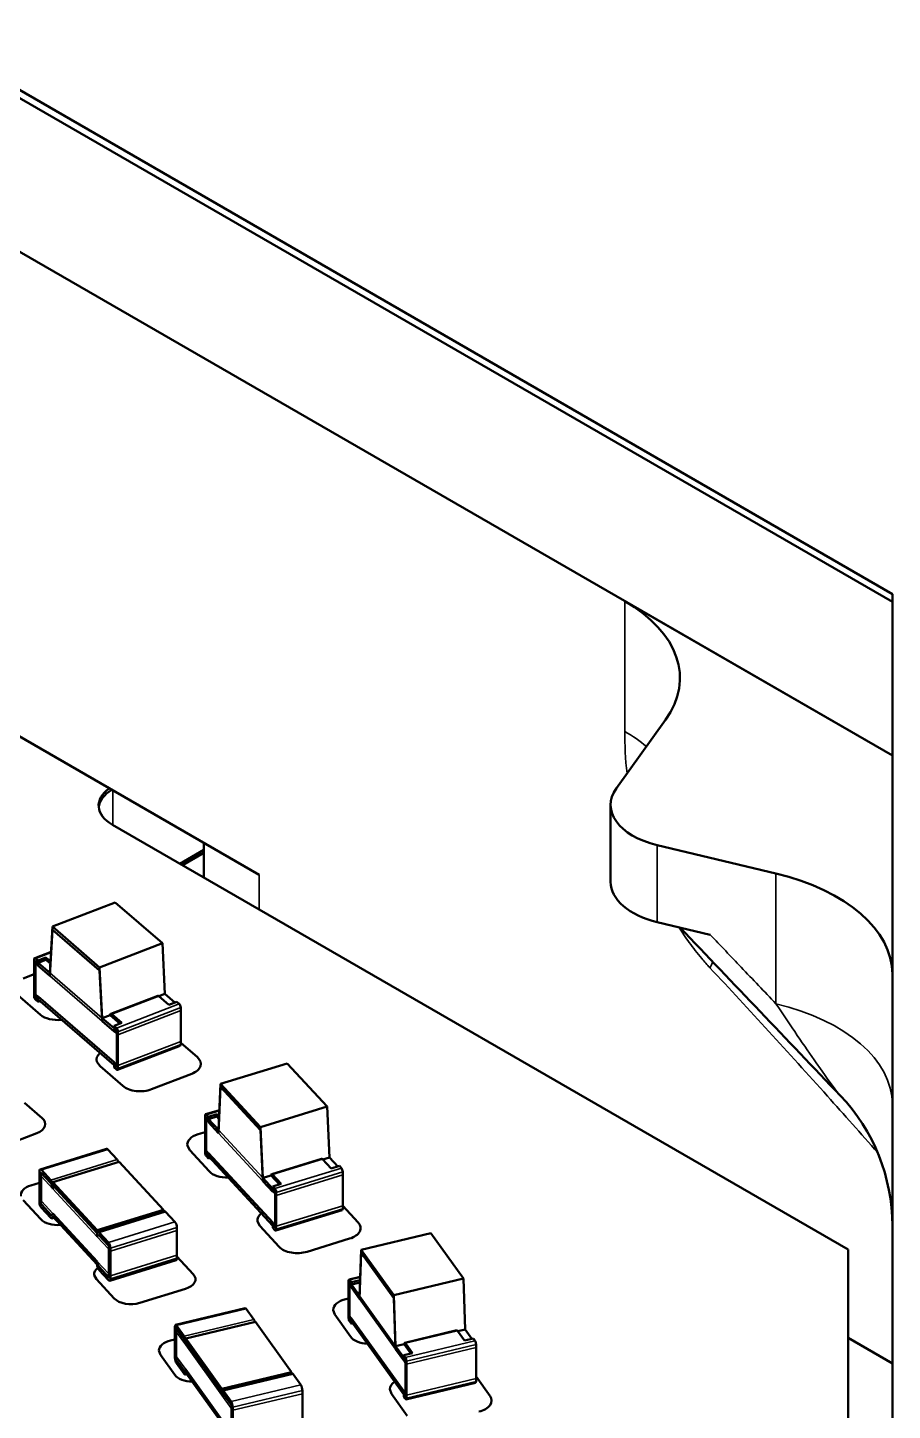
# Model space of a CAD drawing. Header units: inches. Extents: x -24.6 to 49, y -43 to 20.8.
# Drawn here: x 20.018 to 21.102, y 12.712 to 14.445 of the extents above; entities that cross this region are included whole.
import ezdxf

# ---------------------------------------------------------------- set-up
doc = ezdxf.new("R2010")
doc.units = ezdxf.units.IN
doc.header["$MEASUREMENT"] = 0
doc.layers.add('Visible (ANSI)', color=7, linetype='Continuous', lineweight=50)
doc.layers.add('Visible Narrow (ANSI)', color=7, linetype='Continuous', lineweight=35)

msp = doc.modelspace()

# ---------------------------------------------------------------- linework, layer by layer
at = {"layer": 'Visible (ANSI)'}
for p, q in [((18.51275241098478, 15.23020803459839), (21.10176542871505, 13.73544067187635)), ((21.10176542871451, 13.7257970114717), (18.51275241098442, 15.22056437419359)), ((21.10176542871451, 13.53292380337854), (18.51275241098442, 15.02769116610043)), ((19.30615962609567, 13.96206669138583), (20.30835821360416, 13.38344706710634)), ((20.76643468355618, 13.72652709936357), (21.10176542871505, 13.53292380337853)), ((21.10176542871505, 13.73544067187635), (21.10176542871506, 11.6215203949222)), ((20.81764084528643, 13.57789938129563), (20.75600578880591, 13.49198955196345)), ((20.74881330368887, 13.47111310635491), (20.74881330368887, 13.37467650230833)), ((20.12462030259639, 13.44612999180718), (21.04643563151314, 12.91391956707736)), ((20.2391708390813, 13.41486480479551), (20.20897200940275, 13.39742950235139)), ((20.2391708390813, 13.42339241641163), (20.2391708390813, 13.37999419674799)), ((20.8071424281898, 13.42071290823263), (20.95594261746271, 13.38512789178207)), ((20.23917083908131, 13.41100734063365), (20.21231267105846, 13.39550077009572)), ((20.12814891935775, 13.34885260544248), (20.0495848615024, 13.31854470400113)), ((20.12814891935775, 13.34885260544248), (20.18720559767086, 13.29782375299713)), ((20.04630393492944, 13.26062457969874), (20.0495848615024, 13.31854470400113)), ((20.04630393492947, 13.25676711553688), (20.04958486150242, 13.31468723983927)), ((20.0495848615024, 13.31854470400113), (20.10864153981551, 13.26751585155578)), ((20.04958486150242, 13.31468723983927), (20.10864153981553, 13.26365838739392)), ((20.87359118355333, 13.30838532942405), (20.8071424281898, 13.32427630418604)), ((20.18720559767086, 13.29782375299713), (20.10864153981551, 13.26751585155578)), ((20.18720559767086, 13.29782375299713), (20.19048652424381, 13.23423375620082)), ((20.02661837549174, 13.23520209140003), (20.02661837549174, 13.27763419718052)), ((20.02731162488954, 13.27923908151525), (20.04780622258955, 13.28714534634077)), ((20.02858693143551, 13.27882633355374), (20.03153976535117, 13.27627489093148)), ((20.02858693143553, 13.27496886939189), (20.03153976535118, 13.27241742676962)), ((20.04136027258308, 13.28006337861165), (20.03153976535117, 13.27627489093148)), ((20.03153976535117, 13.27338179281008), (20.04136027258308, 13.27717028049025)), ((20.03153976535117, 13.27338179281008), (20.03153976535117, 13.27627489093148)), ((20.04136027258308, 13.28006337861165), (20.04136027258308, 13.27717028049025)), ((20.0471229992818, 13.27508400390262), (20.04136027258308, 13.28006337861165)), ((20.04136027258308, 13.27717028049025), (20.04696676468309, 13.27232590274536)), ((20.01284759962805, 13.25365477757892), (20.02661837549175, 13.25896718809018)), ((20.02661837549176, 13.23134462723817), (20.02661837549176, 13.27377673301867)), ((20.03153976535117, 13.27338179281008), (20.04630393492944, 13.26062457969874)), ((20.03153976535118, 13.26952432864822), (20.03153976535118, 13.27241742676962)), ((20.03153976535118, 13.26952432864822), (20.04630393492947, 13.25676711553688)), ((20.10864153981551, 13.26751585155578), (20.11192246638846, 13.20392585475947)), ((20.10864153981553, 13.26365838739392), (20.11192246638848, 13.20006839059761)), ((20.03442735719704, 13.20815892910617), (20.00571921162475, 13.23296464170884)), ((20.02858693143551, 13.23060803153045), (20.03153976535117, 13.22805658890819)), ((20.02858693143553, 13.2267505673686), (20.03153976535118, 13.22419912474633)), ((20.03153976535117, 13.23094968702958), (20.12668663596674, 13.14873653586764)), ((20.03153976535117, 13.22805658890819), (20.03153976535117, 13.23094968702958)), ((20.03153976535118, 13.22709222286773), (20.12668663596676, 13.14487907170578)), ((20.03153976535118, 13.22419912474633), (20.03153976535118, 13.22709222286773)), ((20.03385454225746, 13.2250921034474), (20.03153976535118, 13.22419912474633)), ((20.12243622301818, 13.20931922677437), (20.1813592664097, 13.23205015285538)), ((20.18263457295567, 13.23163740489387), (20.19543018659017, 13.22058115353071)), ((20.19048652424381, 13.23423375620082), (20.18298079391817, 13.23133824722172)), ((20.19048652424381, 13.23423375620082), (20.20293591691582, 13.22347666250981)), ((20.19543018659017, 13.22058115353071), (20.20525069382209, 13.22436964121088)), ((20.20525069382209, 13.22436964121088), (20.20820352773775, 13.22181819858861)), ((20.12174297362038, 13.20771434243964), (20.11192246638846, 13.20392585475947)), ((20.12174297362038, 13.20771434243964), (20.13419236629238, 13.19695724874863)), ((20.13650714319866, 13.1978502274497), (20.12371152956415, 13.20890647881286)), ((20.21017208368152, 13.17479203293854), (20.21017208368152, 13.21722413871904)), ((20.21017208368154, 13.17093456877669), (20.21017208368154, 13.21336667455718)), ((20.11192246638846, 13.20392585475947), (20.12668663596674, 13.19116864164813)), ((20.11192246638848, 13.20006839059761), (20.12668663596676, 13.18731117748628)), ((20.12668663596674, 13.19406173976953), (20.13650714319866, 13.1978502274497)), ((20.12668663596674, 13.19406173976953), (20.12963946988239, 13.19151029714726)), ((20.12668663596674, 13.19406173976953), (20.12668663596674, 13.19116864164813)), ((20.12668663596676, 13.19020427560767), (20.12963946988242, 13.18765283298541)), ((20.12668663596676, 13.19020427560767), (20.12668663596676, 13.18731117748628)), ((20.13160802582616, 13.14448413149719), (20.13160802582616, 13.18691623727769)), ((20.13160802582619, 13.14062666733534), (20.13160802582619, 13.18305877311583)), ((20.21017208368154, 13.17290730613116), (20.23107124754854, 13.15484906369903)), ((20.13091477642839, 13.13902178300061), (20.20947883428374, 13.16932968444196)), ((20.109068268432, 13.1436641534885), (20.10521038848594, 13.14904131387523)), ((20.13777641400428, 13.11885844088583), (20.109068268432, 13.1436641534885)), ((20.12668663596674, 13.14873653586763), (20.12668663596674, 13.14584343774624)), ((20.12668663596674, 13.14584343774624), (20.12963946988239, 13.14329199512397)), ((20.12668663596676, 13.14487907170578), (20.12668663596676, 13.14198597358438)), ((20.12668663596676, 13.14198597358438), (20.12963946988242, 13.13943453096212)), ((20.34356619819802, 13.14720928452649), (20.26023505511001, 13.12149328141765)), ((20.34356619819802, 13.14720928452649), (20.39367530014413, 13.09308411939602)), ((20.22394285954524, 13.13415892782895), (20.17361286406331, 13.11474291237153)), ((20.257451216113, 13.06374517448667), (20.26023505511001, 13.12149328141765)), ((20.26023505511001, 13.12149328141765), (20.31034415705611, 13.06736811628719)), ((20.25745121611302, 13.05988771032481), (20.26023505511003, 13.1176358172558)), ((20.26023505511003, 13.1176358172558), (20.31034415705613, 13.06351065212534)), ((20.01442516106585, 13.09785763869889), (20.03655469073212, 13.07873628108206)), ((20.2413736415265, 13.08336847743091), (20.25865426473764, 13.08870128031531)), ((20.39367530014413, 13.09308411939602), (20.31034415705611, 13.06736811628719)), ((20.39367530014413, 13.09308411939602), (20.39645913914113, 13.02932210522832)), ((20.24074818213096, 13.03935479041633), (20.24074818213096, 13.08178689619682)), ((20.24074818213098, 13.03549732625447), (20.24074818213098, 13.07792943203497)), ((20.24241848552917, 13.0828758221472), (20.24492394062647, 13.08016956389068)), ((20.24241848552919, 13.07901835798535), (20.24492394062649, 13.07631209972883)), ((20.25534033351247, 13.08338406427928), (20.24492394062647, 13.08016956389068)), ((20.24492394062647, 13.07727646576928), (20.25534033351247, 13.08049096615789)), ((20.24492394062647, 13.07727646576928), (20.24492394062647, 13.08016956389068)), ((20.24492394062647, 13.07727646576928), (20.257451216113, 13.06374517448667)), ((20.24492394062649, 13.07341900160743), (20.24492394062649, 13.07631209972883)), ((20.24492394062649, 13.07341900160743), (20.25745121611302, 13.05988771032481)), ((20.25534033351247, 13.08338406427928), (20.25534033351247, 13.08049096615789)), ((20.2582466096284, 13.08024486065), (20.25534033351247, 13.08338406427928)), ((20.25534033351247, 13.08049096615789), (20.25811404586664, 13.07749495079614)), ((20.31034415705611, 13.06736811628719), (20.31312799605312, 13.00360610211949)), ((20.03003739331755, 13.05981956614209), (19.97602456857617, 13.03898289485216)), ((20.23205908128963, 13.0584445730416), (20.24074818213098, 13.06112602989457)), ((20.31034415705613, 13.06351065212534), (20.31312799605314, 12.99974863795763)), ((20.03402180410522, 13.01432094020006), (20.11735294719323, 13.04003694330889)), ((20.11892021319724, 13.03929796038333), (20.13061233698467, 13.02666875518623)), ((20.22145247957183, 13.03825740227992), (20.21852605969631, 13.04382700191003)), ((20.24581108327433, 13.01194660359789), (20.22145247957183, 13.03825740227992)), ((20.24241848552917, 13.03465752012391), (20.24492394062647, 13.03195126186739)), ((20.24492394062647, 13.03484435998879), (20.32565527153965, 12.94764270505637)), ((20.24492394062647, 13.03195126186739), (20.24492394062647, 13.03484435998879)), ((20.04978664899395, 12.99824649382087), (20.13311779208197, 13.02396249692971)), ((20.13311779208197, 13.02396249692971), (20.18879457202209, 12.96382342456252)), ((20.24241848552919, 13.03080005596206), (20.24492394062649, 13.02809379770554)), ((20.24492394062649, 13.03098689582693), (20.32565527153966, 12.94378524089452)), ((20.24492394062649, 13.02809379770554), (20.24492394062649, 13.03098689582693)), ((20.24700718480401, 13.02873668716751), (20.24492394062649, 13.02809379770554)), ((20.32416984833465, 13.00840218374217), (20.38666820565066, 13.0276891860738)), ((20.38771304965334, 13.02719653079009), (20.39857002174166, 13.01546941167849)), ((20.39645913914113, 13.02932210522832), (20.38812599043265, 13.02675049430169)), ((20.39645913914113, 13.02932210522832), (20.40690317045014, 13.01804102260512)), ((20.39857002174166, 13.01546941167849), (20.40898641462766, 13.0186839120671)), ((20.40898641462766, 13.0186839120671), (20.41149186972497, 13.01597765381057)), ((20.02244147967318, 12.99427184746314), (20.03308361501193, 12.99755601910486)), ((20.03308361501191, 12.97723139089216), (20.03308361501191, 13.01194856834893)), ((20.03308361501194, 12.97337392673031), (20.03308361501194, 13.00809110418708)), ((20.03558907010922, 13.01358195727451), (20.04728119389665, 13.0009527520774)), ((20.03558907010924, 13.00972449311265), (20.04728119389667, 12.99709528791554)), ((20.04978664899395, 12.99824649382087), (20.10546342893407, 12.93810742145369)), ((20.04978664899395, 12.99390684663878), (20.04978664899395, 12.99824649382087)), ((20.32354438893912, 13.00682060250809), (20.31312799605312, 13.00360610211949)), ((20.31312799605312, 13.00360610211949), (20.32565527153965, 12.99007481083687)), ((20.31312799605314, 12.99974863795763), (20.32565527153966, 12.98621734667501)), ((20.32354438893912, 13.00682060250809), (20.33398842024813, 12.9955395198849)), ((20.33607166442565, 12.99618240934687), (20.32521469233732, 13.00790952845847)), ((20.41316217312317, 12.96884827773767), (20.41316217312317, 13.01128038351816)), ((20.41316217312319, 12.96499081357581), (20.41316217312319, 13.0074229193563)), ((20.04978664899397, 12.99438902965902), (20.10546342893409, 12.93424995729183)), ((20.04978664899397, 12.99004938247692), (20.04978664899397, 12.99438902965902)), ((20.32565527153965, 12.99296790895827), (20.33607166442565, 12.99618240934687)), ((20.32565527153965, 12.99296790895827), (20.32816072663695, 12.99026165070175)), ((20.32565527153965, 12.99296790895827), (20.32565527153965, 12.99007481083687)), ((20.32565527153966, 12.98911044479641), (20.32816072663697, 12.98640418653989)), ((20.32565527153966, 12.98911044479641), (20.32565527153966, 12.98621734667501)), ((20.32983103003515, 12.94313227462883), (20.32983103003515, 12.98556438040933)), ((20.32983103003517, 12.93927481046698), (20.32983103003517, 12.98170691624747)), ((20.03501472908586, 12.95175940999147), (20.01274403910735, 12.97581503868787)), ((20.03558907010922, 12.97018548545354), (20.04728119389665, 12.95755628025643)), ((20.03558907010924, 12.96632802129169), (20.04728119389667, 12.95369881609458)), ((20.10546342893407, 12.93810742145369), (20.18879457202209, 12.96382342456252)), ((20.18879457202209, 12.96156662393829), (20.18879457202209, 12.96382342456252)), ((20.32920557063964, 12.9376932292329), (20.41253671372766, 12.96340923234172)), ((20.41316217312319, 12.96860738353146), (20.43245787568234, 12.94776524694337)), ((20.04884845990068, 12.95295983316903), (20.05128645224373, 12.95371219796747)), ((20.04978664899395, 12.95918966918201), (20.10546342893407, 12.89905059681483)), ((20.04978664899397, 12.95533220502015), (20.10546342893409, 12.89519313265297)), ((20.10640161802737, 12.93614014612272), (20.18973276111539, 12.96185614923155)), ((20.19130002711939, 12.961117166306), (20.20299215090682, 12.94848796110889)), ((20.30914351971404, 12.94353833415141), (20.30621709983852, 12.94910793378151)), ((20.32565527153965, 12.94764270505637), (20.32565527153965, 12.94474960693498)), ((20.10546342893407, 12.9337677742716), (20.10546342893407, 12.93810742145369)), ((20.10546342893409, 12.93424995729183), (20.10548051228657, 12.93425522921694)), ((20.10546342893409, 12.92991031010974), (20.10546342893409, 12.93424995729183)), ((20.10796888403138, 12.93540116319717), (20.1196610078188, 12.92277195800006)), ((20.1079688840314, 12.93154369903531), (20.11966100781882, 12.9189144938382)), ((20.20549760600412, 12.9067248782135), (20.20549760600412, 12.94144205567027)), ((20.20549760600414, 12.90286741405165), (20.20549760600414, 12.93758459150841)), ((20.33350212341654, 12.91722753546938), (20.30914351971404, 12.94353833415141)), ((20.32565527153965, 12.94474960693498), (20.32816072663695, 12.94204334867845)), ((20.32565527153966, 12.94378524089452), (20.32565527153966, 12.94089214277312)), ((20.32565527153966, 12.94089214277312), (20.32816072663697, 12.9381858845166)), ((20.52371314664736, 12.93434637191495), (20.43641744278802, 12.91346992630641)), ((20.52371314664736, 12.93434637191495), (20.56439209418222, 12.87764614902738)), ((20.12216646291611, 12.88100887510467), (20.12216646291611, 12.91572605256144)), ((20.12216646291612, 12.87715141094282), (20.12216646291612, 12.91186858839959)), ((20.42185127396454, 12.9275780761817), (20.36846724532028, 12.91110376289412)), ((20.43415750125831, 12.85586487813971), (20.43641744278802, 12.91346992630641)), ((20.43641744278802, 12.91346992630641), (20.47709639032289, 12.85676970341884)), ((21.04643563151314, 12.91391956707736), (21.04643557915335, 11.60509076589505)), ((20.12122827382283, 12.87477903909169), (20.20455941691084, 12.90049504220052)), ((20.20549760600414, 12.90503745414495), (20.22583718190873, 12.88306771336569)), ((20.43415750125833, 12.85200741397785), (20.43641744278804, 12.90961246214455)), ((20.43641744278804, 12.90961246214455), (20.47709639032291, 12.85291223925698)), ((20.10461073966441, 12.8765855341515), (20.10193520350196, 12.88167777259157)), ((20.12688142964292, 12.8525299054551), (20.10461073966441, 12.8765855341515)), ((20.10796888403138, 12.89200469137621), (20.1196610078188, 12.8793754861791)), ((20.1079688840314, 12.88814722721435), (20.11966100781882, 12.87551802201724)), ((20.42112968692877, 12.87632107830858), (20.43509101859745, 12.87965987928409)), ((20.42195381699785, 12.87576804312737), (20.42398776437459, 12.872933031983)), ((20.56439209418222, 12.87764614902738), (20.47709639032289, 12.85676970341884)), ((20.56439209418222, 12.87764614902738), (20.56665203571194, 12.81374107609539)), ((20.2161397413429, 12.86461090459043), (20.15884964370382, 12.84693113375227)), ((20.42059785208001, 12.83233284665507), (20.42059785208001, 12.87476495243556)), ((20.42059785208004, 12.82847538249321), (20.42059785208004, 12.87090748827371)), ((20.42195381699786, 12.87191057896552), (20.42398776437461, 12.86907556782114)), ((20.434899727357, 12.87554258768406), (20.42398776437459, 12.872933031983)), ((20.42398776437459, 12.8700399338616), (20.42398776437459, 12.872933031983)), ((20.42398776437459, 12.8700399338616), (20.43481519630849, 12.87262927427419)), ((20.42398776437459, 12.8700399338616), (20.43415750125831, 12.85586487813971)), ((20.42398776437461, 12.86618246969974), (20.42398776437461, 12.86907556782114)), ((20.42398776437461, 12.86618246969974), (20.43415750125833, 12.85200741397785)), ((20.434899727357, 12.87554258768406), (20.434899727357, 12.87478393847997)), ((20.43492794727527, 12.87550325343988), (20.434899727357, 12.87554258768406)), ((20.41707429439719, 12.85176897243086), (20.42059785208003, 12.85261161890463)), ((20.47709639032289, 12.85676970341884), (20.4793563318526, 12.79286463048685)), ((20.47709639032291, 12.85291223925698), (20.47935633185263, 12.78900716632499)), ((20.20381954375329, 12.81935970152258), (20.29111524761262, 12.84023614713112)), ((20.29235144271624, 12.83940659435931), (20.30184319714104, 12.82617654235221)), ((20.40309161970427, 12.83227923118966), (20.40112488849283, 12.83798765131129)), ((20.42286608355094, 12.8047166371688), (20.40309161970427, 12.83227923118966)), ((20.42195381699785, 12.82754974110408), (20.42398776437459, 12.82471472995971)), ((20.42195381699786, 12.82369227694223), (20.42398776437461, 12.82085726579785)), ((20.42398776437459, 12.8276078280811), (20.48952606873632, 12.73625746898446)), ((20.42398776437459, 12.82471472995971), (20.42398776437459, 12.8276078280811)), ((20.42398776437461, 12.82375036391925), (20.48952606873634, 12.7324000048226)), ((20.42398776437461, 12.82085726579785), (20.42398776437461, 12.82375036391925)), ((20.20302179148016, 12.78230833525629), (20.20302179148016, 12.81702551271306)), ((20.20302179148018, 12.77845087109443), (20.20302179148018, 12.8131680485512)), ((20.2050557388569, 12.81853014875077), (20.2145474932817, 12.80530009674367)), ((20.20505573885692, 12.81467268458892), (20.21454749328172, 12.80144263258182)), ((20.21658144065845, 12.8024650855993), (20.30387714451778, 12.82334153120783)), ((20.30387714451778, 12.82334153120783), (20.34907597511208, 12.76034128355498)), ((20.42575941791792, 12.82128095020841), (20.42398776437461, 12.82085726579785)), ((20.49080012968378, 12.79703031206093), (20.55627190757827, 12.81268764626734)), ((20.55709603764735, 12.81213461108613), (20.56590980961324, 12.79984956279383)), ((20.56665203571194, 12.81374107609539), (20.55751172627283, 12.81155520480488)), ((20.56665203571194, 12.81374107609539), (20.57505011905235, 12.80203543408433)), ((20.19745224538092, 12.79980868907906), (20.20302179148017, 12.80114062282946)), ((20.21658144065845, 12.8024650855993), (20.26178027125275, 12.73946483794644)), ((20.21658144065845, 12.7981254384172), (20.21658144065845, 12.8024650855993)), ((20.21658144065847, 12.79860762143744), (20.26178027125277, 12.73560737378458)), ((20.21658144065847, 12.79426797425534), (20.21658144065847, 12.79860762143744)), ((20.49026829483502, 12.79547418618792), (20.4793563318526, 12.79286463048685)), ((20.4793563318526, 12.79286463048685), (20.48952606873632, 12.77868957476496)), ((20.49026829483502, 12.79547418618792), (20.49866637817543, 12.78376854417686)), ((20.50043803171874, 12.78419222858742), (20.49162425975285, 12.79647727687973)), ((20.56590980961324, 12.79984956279383), (20.57682177259565, 12.80245911849489)), ((20.57682177259565, 12.80245911849489), (20.5788557199724, 12.79962410735052)), ((20.58021168489023, 12.75240889601904), (20.58021168489023, 12.79484100179953)), ((20.58021168489025, 12.74855143185718), (20.58021168489025, 12.79098353763768)), ((21.10176542871505, 12.77107463141054), (21.04643562723088, 12.80301930719163)), ((20.18466803316557, 12.78198951912975), (20.18286983834993, 12.78720861992245)), ((20.20274761216767, 12.75678942903482), (20.18466803316557, 12.78198951912975)), ((20.2050557388569, 12.77513367692981), (20.2145474932817, 12.76190362492271)), ((20.47935633185263, 12.78900716632499), (20.48952606873634, 12.7748321106031)), ((20.48952606873632, 12.78158267288635), (20.50043803171874, 12.78419222858742)), ((20.48952606873632, 12.78158267288635), (20.49156001611307, 12.77874766174197)), ((20.48952606873632, 12.78158267288635), (20.48952606873632, 12.77868957476496)), ((20.48952606873634, 12.7777252087245), (20.49156001611308, 12.77489019758012)), ((20.48952606873634, 12.7777252087245), (20.48952606873634, 12.7748321106031)), ((20.49291598103089, 12.7315324504105), (20.49291598103089, 12.77396455619099)), ((20.20505573885692, 12.77127621276796), (20.21454749328172, 12.75804616076086)), ((20.21578368838534, 12.75721660798905), (20.21789400542958, 12.75772128252678)), ((20.21658144065845, 12.76340826096043), (20.26178027125275, 12.70040801330757)), ((20.21658144065847, 12.75955079679857), (20.26178027125277, 12.69655054914572)), ((20.26178027125275, 12.73946483794644), (20.34907597511208, 12.76034128355498)), ((20.26257802352588, 12.73745937957387), (20.34987372738521, 12.7583358251824)), ((20.34907597511208, 12.75814504566861), (20.34907597511208, 12.76034128355498)), ((20.35110992248882, 12.7575062724106), (20.36060167691363, 12.7442762204035)), ((20.49291598103092, 12.72767498624864), (20.49291598103092, 12.77010709202914)), ((20.58021168489025, 12.75468311700373), (20.59771791726602, 12.73028209255375)), ((20.26178027125275, 12.73512519076434), (20.26178027125275, 12.73946483794644)), ((20.36263562429037, 12.70238438462026), (20.36263562429037, 12.73710156207703)), ((20.47427978977217, 12.73305387342725), (20.47231305856073, 12.73876229354889)), ((20.49238414618216, 12.72611886037562), (20.5796798500415, 12.74699530598417)), ((20.26178027125277, 12.73560737378458), (20.26179407460647, 12.73561067480571)), ((20.26178027125277, 12.73126772660249), (20.26178027125277, 12.73560737378458)), ((20.26381421862949, 12.73662982680206), (20.27330597305429, 12.72339977479496)), ((20.26381421862951, 12.7327723626402), (20.27330597305431, 12.7195423106331)), ((20.36263562429039, 12.6985269204584), (20.36263562429039, 12.73324409791517)), ((20.49405425361885, 12.7054912794064), (20.47427978977217, 12.73305387342725)), ((20.48952606873632, 12.73625746898446), (20.48952606873632, 12.73336437086306)), ((20.48952606873632, 12.73336437086306), (20.49156001611307, 12.73052935971868)), ((20.48952606873634, 12.7324000048226), (20.48952606873634, 12.72950690670121)), ((20.48952606873634, 12.72950690670121), (20.49156001611308, 12.72667189555683)), ((20.27533992043103, 12.68150793901171), (20.27533992043103, 12.71622511646848)), ((20.27533992043105, 12.67765047484986), (20.27533992043105, 12.71236765230663))]:
    msp.add_line(p, q, dxfattribs=at)
msp.add_arc((20.86554495627411, 12.94395396564427), 0.2362204724409449, 0, 43.60997971697537, dxfattribs=at)
for centre, major_axis, ratio, start_param, end_param in [((20.59940158563809, 13.63009049531699), (0.2362204724409449, -1.191085725237619e-15), 0.5773502691896283, 5.890486225480867, 7.06858347057705), ((20.16638288390124, 13.47024005131249), (-0.05905927620023613, 2.649892553854335e-16), 0.5773502691896286, 5.597982069679473, 7.068550745617186), ((20.16638308431525, 13.46638253863482), (-0.05905947661204739, 2.622574073917693e-16), 0.5773502691896286, 5.517822808931986, 6.226589972305), ((20.84330149266524, 13.47111310635491), (-0.09448818897637792, 4.808052468849102e-16), 0.5773502691896284, 5.890486225480876, 7.461282552275769), ((20.86554495627411, 13.25912739647637), (0.2362204724409449, -5.419986419429898e-16), 0.5773502691896283, 0, 1.178097245096165), ((20.84330149266524, 13.37467650230833), (-0.09448818897637792, 9.021654814276864e-16), 0.5773502691896284, 8.369751728928201e-14, 1.178097245096216), ((3252.758233662079, 2351.787012468035), (-4207.461954548375, 3022.892722445963), 0.7531884742519863, 1.325070996473867, 1.325127834462005), ((20.02858693143551, 13.27593323543234), (-0.001275306545970497, 0.003305846082904497), 0.4536211957257409, 5.578441603752986, 7.149237930547296), ((20.02858693143553, 13.27207577127049), (-0.001275306545970504, 0.003305846082904501), 0.4536211957257409, 5.578441603752983, 7.149237930547294), ((20.02858693143551, 13.23350112965185), (0.001275306545970652, -0.003305846082904438), 0.4536211957257408, 4.007645276956312, 5.578441603751264), ((20.02858693143553, 13.22964366548999), (0.001275306545970659, -0.00330584608290444), 0.4536211957257412, 4.00764527695631, 5.578441603751262), ((20.18263457295567, 13.22874430677247), (-0.001275306545970489, 0.003305846082904501), 0.4536211957257809, 5.578441603753202, 6.28318530717992), ((20.05590968394124, 13.21644611023156), (-0.025836456323504, 1.14396134734691e-16), 0.5773502691896285, 0.5890417657617455, 1.76164451886144), ((20.12371152956415, 13.20601338069146), (-0.001275306545970496, 0.003305846082904498), 0.4536211957257409, 5.578441603752986, 7.149237930547296), ((20.20820352773775, 13.21892510046722), (-0.001275306545970652, 0.003305846082904438), 0.4536211957257408, 4.007645276956312, 5.578441603751264), ((20.12963946988239, 13.18861719902586), (-0.001275306545970652, 0.003305846082904438), 0.4536211957257408, 4.007645276956312, 5.578441603751264), ((20.12963946988242, 13.18475973486401), (-0.001275306545970659, 0.00330584608290444), 0.4536211957257412, 4.00764527695631, 5.578441603751262), ((20.20820352773777, 13.17263553052486), (0.001275306545970504, -0.003305846082904501), 0.4536211957257409, 0, 0.8660526233677075), ((20.13055024774093, 13.15195146863314), (-0.02583632073673234, 1.14054653735483e-16), 0.5773502691896287, 5.699628619831184, 6.47953957442855), ((20.20958922511175, 13.14656174337965), (0.0258363372444095, -1.133716917370669e-16), 0.5773502691896285, 5.301425245282982, 6.872241375402613), ((20.12963946988239, 13.14618509324537), (0.001275306545970497, -0.003305846082904497), 0.4536211957257409, 5.578441603752986, 7.149237930547296), ((20.12963946988242, 13.14232762908351), (0.001275306545970504, -0.003305846082904501), 0.4536211957257409, 5.578441603752983, 7.149237930547294), ((20.15925874074849, 13.12714562201121), (-0.025836456323504, 1.656865808157375e-15), 0.5773502691896286, 0.5890417657619107, 2.159852269587491), ((20.01691339945918, 13.07115933826529), (0.02362224608740162, -1.03810223759242e-16), 0.5773502691896286, 5.301446619483553, 6.872225435428236), ((20.24241848552917, 13.07998272402581), (-0.001044844002671135, 0.00338575340509795), 0.3848938238792264, 5.607359975733235, 7.178156302529141), ((20.24241848552919, 13.07612525986395), (-0.001044844002671142, 0.003385753405097954), 0.3848938238792268, 5.607359975733234, 7.178156302529139), ((20.24423853188377, 13.04528903171634), (-0.02583686938192919, 1.154205777323151e-16), 0.5773502691896287, 5.203264354390093, 6.381354393778993), ((20.11892021319724, 13.03495831320124), (-0.00156726600400646, 0.005078630107647), 0.3848938238791902, 5.607359975733029, 6.283185307179424), ((20.24241848552917, 13.03755061824531), (0.00104484400267127, -0.003385753405097908), 0.3848938238792264, 4.036563648938099, 5.607359975732805), ((20.24241848552919, 13.03369315408345), (0.001044844002671277, -0.003385753405097912), 0.3848938238792267, 4.036563648938095, 5.607359975732802), ((20.03558907010922, 13.00924231009241), (-0.001567266004006552, 0.005078630107646973), 0.384893823879195, 5.607359975733248, 7.178156302528548), ((20.13061233698467, 13.02232910800413), (-0.001567266004006531, 0.005078630107646979), 0.3848938238791886, 4.867661647767261, 5.607359975733248), ((20.38771304965334, 13.0243034326687), (-0.001044844002671224, 0.003385753405097923), 0.3848938238791901, 5.607359975733157, 6.283185307179451), ((20.41149186972497, 13.01308455568918), (-0.001044844002671295, 0.003385753405097901), 0.3848938238792343, 4.036563648938079, 5.607359975732803), ((20.03558907010924, 13.00538484593055), (-0.001567266004006563, 0.005078630107646975), 0.3848938238791954, 5.607359975733246, 7.178156302528546), ((20.04728119389665, 12.9966131048953), (-0.001567266004006754, 0.005078630107646909), 0.3848938238791951, 4.036563648938472, 5.607359975732818), ((20.04728119389667, 12.99275564073345), (-0.001567266004006765, 0.005078630107646913), 0.3848938238791953, 4.036563648938469, 5.607359975732813), ((20.26859694065337, 13.01897819067111), (-0.02583650415212604, 1.129448404880569e-16), 0.5773502691896286, 0.4908660543034031, 1.618757857238208), ((20.32521469233732, 13.00501643033707), (-0.00104484400267116, 0.003385753405097942), 0.3848938238792343, 5.607359975733234, 7.178156302529122), ((20.03357681825914, 12.98224402165167), (-0.02362205635996067, 1.046639262572621e-16), 0.5773502691896287, 5.203261790915715, 6.381357653725453), ((20.32816072663695, 12.98736855258034), (-0.001044844002671295, 0.003385753405097901), 0.3848938238792343, 4.036563648938079, 5.607359975732803), ((20.32816072663697, 12.98351108841849), (-0.001044844002671301, 0.003385753405097904), 0.3848938238792344, 4.036563648938078, 5.6073599757328), ((20.03558907010922, 12.97452513263564), (0.001567266004006754, -0.005078630107646909), 0.3848938238791951, 4.036563648938472, 5.607359975732818), ((20.03558907010924, 12.97066766847378), (0.001567266004006765, -0.005078630107646913), 0.3848938238791953, 4.036563648938469, 5.607359975732813), ((20.41149186972499, 12.96679498574682), (0.001044844002671166, -0.003385753405097946), 0.3848938238792343, 0, 0.8949709953495342), ((20.05584761763289, 12.95818864866006), (-0.02362233211996068, 1.051761477560741e-16), 0.5773502691896286, 0.4908871843798028, 1.730646045208777), ((20.04728119389665, 12.96189592743853), (0.001567266004006552, -0.005078630107646973), 0.384893823879195, 5.607359975733248, 7.178156302528548), ((20.04728119389667, 12.95803846327668), (0.001567266004006563, -0.005078630107646975), 0.3848938238791954, 5.607359975733246, 7.178156302528546), ((20.19130002711939, 12.9567775191239), (-0.00156726600400643, 0.005078630107647009), 0.3848938238791901, 5.607359975733093, 6.283185307179528), ((20.20299215090682, 12.94414831392679), (-0.00156726600400673, 0.005078630107646917), 0.3848938238791898, 4.036563648938485, 5.60735997573282), ((20.33192957202548, 12.95056996358812), (-0.02583686938192919, 1.14396134734691e-16), 0.5773502691896286, 5.646178434764239, 6.381354393800098), ((20.40967207496084, 12.94073350572873), (0.02583658003759848, -1.079079957497384e-16), 0.5773502691896286, 5.203259298864817, 6.774061508522339), ((20.10796888403138, 12.93106151601507), (-0.001567266004006552, 0.005078630107646973), 0.384893823879195, 5.607359975733248, 7.178156302528548), ((20.1079688840314, 12.92720405185321), (-0.001567266004006563, 0.005078630107646975), 0.3848938238791954, 5.607359975733246, 7.178156302528546), ((20.32816072663695, 12.94493644679985), (0.00104484400267116, -0.003385753405097942), 0.3848938238792343, 5.607359975733234, 7.178156302529122), ((20.32816072663697, 12.941078982638), (0.001044844002671166, -0.003385753405097946), 0.3848938238792343, 5.607359975733232, 7.17815630252912), ((20.1196610078188, 12.91843231081796), (-0.00156726600400673, 0.005078630107646917), 0.3848938238791898, 4.036563648938485, 5.60735997573282), ((20.11966100781882, 12.91457484665611), (-0.001567266004006741, 0.005078630107646922), 0.3848938238791902, 4.036563648938482, 5.607359975732815), ((20.35628798079559, 12.9242591225426), (-0.02583650415212604, 1.654133960163711e-15), 0.5773502691896285, 0.4908660543035381, 2.061671090732316), ((20.10796888403138, 12.8963443385583), (0.001567266004006754, -0.005078630107646909), 0.3848938238791951, 4.036563648938472, 5.607359975732818), ((20.1079688840314, 12.89248687439644), (0.001567266004006765, -0.005078630107646913), 0.3848938238791953, 4.036563648938469, 5.607359975732813), ((20.20299215090684, 12.90557367230817), (0.001567266004006538, -0.005078630107646983), 0.3848938238791901, 0, 0.894970995348972), ((20.12544351881595, 12.88301451711543), (-0.02362205635996067, 9.920023026993356e-17), 0.5773502691896287, 5.656221268455971, 6.381357653736988), ((20.1196610078188, 12.88371513336119), (0.001567266004006528, -0.005078630107646978), 0.3848938238791899, 5.60735997573325, 7.17815630252856), ((20.11966100781882, 12.87985766919934), (0.001567266004006538, -0.005078630107646983), 0.3848938238791901, 5.607359975733246, 7.178156302528558), ((20.20500426467135, 12.87663874200139), (0.02362213917106305, -1.031272617608259e-16), 0.5773502691896285, 5.203266545350408, 6.774054633823311), ((20.42195381699785, 12.87287494500598), (-0.000824130069074715, 0.003446133302601208), 0.3124597141037204, 5.629921726318827, 7.200718053114045), ((20.42195381699786, 12.86901748084412), (-0.0008241300690747195, 0.003446133302601212), 0.3124597141037205, 5.629921726318825, 7.200718053114044), ((20.14771431818979, 12.85895914412378), (-0.02362233211996068, 1.514809712486834e-15), 0.5773502691896286, 0.49088718438977, 2.061662270168485), ((20.42696115951484, 12.8379877920445), (-0.02583627102330714, 1.144757524969575e-16), 0.5773502691896287, 5.105077682503323, 6.283194741864672), ((20.29235144271624, 12.83506694717722), (-0.001236195103612369, 0.005169199953901742), 0.3124597141037636, 5.629921726320855, 6.283185307179918), ((20.30184319714104, 12.82183689517012), (-0.001236195103612228, 0.005169199953901775), 0.3124597141037944, 4.899807481531484, 5.629921726320941), ((20.42195381699785, 12.83044283922548), (0.0008241300690748265, -0.003446133302601182), 0.3124597141037204, 4.05912539952482, 5.629921726318154), ((20.42195381699786, 12.82658537506362), (0.000824130069074831, -0.003446133302601186), 0.3124597141037205, 4.05912539952482, 5.629921726318154), ((20.2050557388569, 12.81419050156868), (-0.001236195103612254, 0.005169199953901769), 0.3124597141037617, 5.629921726319504, 7.20071805311612), ((20.20505573885692, 12.81033303740682), (-0.001236195103612261, 0.005169199953901772), 0.3124597141037621, 5.629921726319502, 7.200718053116119), ((20.55709603764735, 12.80924151296474), (-0.0008241300690748725, 0.003446133302601172), 0.3124597141037636, 5.629921726323501, 6.283185307180022), ((20.20649223749981, 12.78720847368212), (-0.02362239915118116, 1.05483947523915e-16), 0.5773502691896285, 5.105092246927705, 6.283174584489163), ((20.2145474932817, 12.80096044956158), (-0.001236195103612421, 0.005169199953901729), 0.3124597141037618, 4.059125399524387, 5.629921726318833), ((20.21454749328172, 12.79710298539972), (-0.001236195103612428, 0.005169199953901734), 0.312459714103762, 4.059125399524385, 5.629921726318831), ((20.44673603192548, 12.81042505729043), (-0.02583665257452761, 1.14054653735483e-16), 0.5773502691896288, 0.3926997014552462, 1.472403422458034), ((20.49162425975285, 12.79358417875833), (-0.000824130069074715, 0.003446133302601208), 0.3124597141037204, 5.629921726318827, 7.200718053114045), ((20.5788557199724, 12.79673100922912), (-0.0008241300690748265, 0.003446133302601182), 0.3124597141037204, 4.05912539952482, 5.629921726318154), ((20.2050557388569, 12.77947332411191), (0.001236195103612421, -0.005169199953901729), 0.3124597141037618, 4.059125399524387, 5.629921726318833), ((20.20505573885692, 12.77561585995005), (0.001236195103612428, -0.005169199953901734), 0.312459714103762, 4.059125399524385, 5.629921726318831), ((20.49156001611307, 12.77585456362058), (-0.0008241300690748265, 0.003446133302601182), 0.3124597141037204, 4.05912539952482, 5.629921726318154), ((20.49156001611308, 12.77199709945872), (-0.000824130069074831, 0.003446133302601186), 0.3124597141037205, 4.05912539952482, 5.629921726318154), ((20.22457163118128, 12.76200861214152), (-0.0236221807378347, 1.025590160355813e-16), 0.5773502691896287, 0.3927024316798491, 1.57211272600621), ((20.2145474932817, 12.76624327210481), (0.001236195103612254, -0.005169199953901769), 0.3124597141037617, 5.629921726319504, 7.20071805311612), ((20.21454749328172, 12.76238580794295), (0.001236195103612261, -0.005169199953901772), 0.3124597141037621, 5.629921726319502, 7.200718053116119), ((20.35110992248882, 12.7531666252285), (-0.001236195103612, 0.00516919995390183), 0.3124597141037636, 5.629921726322973, 6.283185307182721), ((20.26381421862949, 12.73229017961997), (-0.001236195103612254, 0.005169199953901769), 0.3124597141037617, 5.629921726319504, 7.20071805311612), ((20.36060167691363, 12.7399365732214), (-0.001236195103612421, 0.005169199953901729), 0.3124597141037618, 4.059125399524387, 5.629921726318833), ((20.49814932958274, 12.7387624342821), (-0.02583627102330714, 1.144757524969575e-16), 0.5773502691896287, 5.596177471975714, 6.283194741864672), ((20.57885571997242, 12.75044143928677), (0.0008241300690747195, -0.003446133302601212), 0.3124597141037205, 0, 0.9175327459344578), ((20.26381421862951, 12.72843271545811), (-0.001236195103612261, 0.005169199953901772), 0.3124597141037621, 5.629921726319502, 7.200718053116119), ((20.27330597305429, 12.71906012761286), (-0.001236195103612421, 0.005169199953901729), 0.3124597141037618, 4.059125399524387, 5.629921726318833), ((20.49156001611307, 12.73342245784008), (0.000824130069074715, -0.003446133302601208), 0.3124597141037204, 5.629921726318827, 7.200718053114045), ((20.49156001611308, 12.72956499367823), (0.0008241300690747195, -0.003446133302601212), 0.3124597141037205, 5.629921726318825, 7.200718053114044), ((20.57384796889149, 12.72457367243212), (0.02583665257452762, -1.113228057418187e-16), 0.5773502691896287, 5.105088681840092, 6.675885008635047), ((20.27330597305431, 12.71520266345101), (-0.001236195103612428, 0.005169199953901734), 0.312459714103762, 4.059125399524385, 5.629921726318831)]:
    msp.add_ellipse(centre, major_axis=major_axis, ratio=ratio, start_param=start_param, end_param=end_param, dxfattribs=at)
at = {"layer": 'Visible Narrow (ANSI)'}
for p, q in [((20.76643468355618, 13.72652709936357), (20.76643468355618, 13.56333167180404)), ((20.12498577101465, 13.44591898847929), (20.12498577101465, 13.48931719619736)), ((20.12498577101464, 13.44591898847929), (20.12498577101464, 13.48931719619736)), ((20.8071424281898, 13.32427630418604), (20.8071424281898, 13.42071290823263)), ((20.30835821360416, 13.34004884020458), (20.30835821360416, 13.38344706710634)), ((20.95594261746271, 13.38512789178207), (20.9559426174631, 13.22193246422182)), ((20.02858693143551, 13.27882633355374), (20.04775382875888, 13.28622040726723)), ((20.02858693143551, 13.27593323543234), (20.03153976535117, 13.27338179281008)), ((20.02858693143551, 13.23350112965185), (20.02858693143551, 13.27593323543234)), ((20.02858693143553, 13.27207577127049), (20.03153976535118, 13.26952432864822)), ((20.02858693143553, 13.22964366548999), (20.02858693143553, 13.27207577127049)), ((20.11192246638846, 13.20392585475947), (20.04630393492944, 13.26062457969874)), ((20.11192246638848, 13.20006839059761), (20.04630393492947, 13.25676711553688)), ((20.02858693143551, 13.23350112965185), (20.03153976535117, 13.23094968702958)), ((20.02858693143553, 13.22964366548999), (20.03153976535118, 13.22709222286773)), ((20.12371152956415, 13.20890647881286), (20.18263457295567, 13.23163740489387)), ((20.12963946988239, 13.19151029714726), (20.20820352773775, 13.22181819858861)), ((20.13160802582616, 13.18691623727769), (20.21017208368152, 13.21722413871904)), ((20.13160802582619, 13.18305877311583), (20.21017208368154, 13.21336667455718)), ((20.12668663596674, 13.19116864164813), (20.12963946988239, 13.18861719902586)), ((20.12963946988239, 13.14618509324537), (20.12963946988239, 13.18861719902586)), ((20.12668663596676, 13.18731117748628), (20.12963946988242, 13.18475973486401)), ((20.12963946988242, 13.14232762908351), (20.12963946988242, 13.18475973486401)), ((20.13160802582616, 13.14448413149719), (20.21017208368152, 13.17479203293854)), ((20.13160802582619, 13.14062666733534), (20.21017208368154, 13.17093456877669)), ((20.12668663596674, 13.14873653586763), (20.12963946988239, 13.14618509324537)), ((20.12668663596676, 13.14487907170578), (20.12963946988242, 13.14232762908351)), ((20.24241848552917, 13.0828758221472), (20.25861437845485, 13.08787387710473)), ((20.24241848552917, 13.07998272402581), (20.24492394062647, 13.07727646576928)), ((20.24241848552917, 13.03755061824531), (20.24241848552917, 13.07998272402581)), ((20.24241848552919, 13.07612525986395), (20.24492394062649, 13.07341900160743)), ((20.24241848552919, 13.03369315408345), (20.24241848552919, 13.07612525986395)), ((20.31312799605312, 13.00360610211949), (20.257451216113, 13.06374517448667)), ((20.31312799605314, 12.99974863795763), (20.25745121611302, 13.05988771032481)), ((20.03558907010922, 13.01358195727451), (20.11892021319724, 13.03929796038333)), ((20.24241848552917, 13.03755061824531), (20.24492394062647, 13.03484435998879)), ((20.24241848552919, 13.03369315408345), (20.24492394062649, 13.03098689582693)), ((20.04728119389665, 13.0009527520774), (20.13061233698467, 13.02666875518623)), ((20.32521469233732, 13.00790952845847), (20.38771304965334, 13.02719653079009)), ((20.32816072663695, 12.99026165070175), (20.41149186972497, 13.01597765381057)), ((20.03558907010922, 12.97452513263564), (20.03558907010922, 13.00924231009241)), ((20.03558907010922, 13.00924231009241), (20.04978664899395, 12.99390684663878)), ((20.03558907010924, 12.97066766847378), (20.03558907010924, 13.00538484593055)), ((20.03558907010924, 13.00538484593055), (20.04978664899397, 12.99004938247692)), ((20.32983103003515, 12.98556438040933), (20.41316217312317, 13.01128038351816)), ((20.32983103003517, 12.98170691624747), (20.41316217312319, 13.0074229193563)), ((20.04978664899395, 12.99390684663878), (20.10546342893407, 12.9337677742716)), ((20.04978664899397, 12.99004938247692), (20.10546342893409, 12.92991031010974)), ((20.32565527153965, 12.99007481083687), (20.32816072663695, 12.98736855258034)), ((20.32565527153966, 12.98621734667501), (20.32816072663697, 12.98351108841849)), ((20.32816072663695, 12.94493644679985), (20.32816072663695, 12.98736855258034)), ((20.32816072663697, 12.941078982638), (20.32816072663697, 12.98351108841849)), ((20.03558907010922, 12.97452513263564), (20.04978664899395, 12.95918966918201)), ((20.03558907010924, 12.97066766847378), (20.04978664899397, 12.95533220502015)), ((20.32983103003515, 12.94313227462883), (20.41316217312317, 12.96884827773767)), ((20.32983103003517, 12.93927481046698), (20.41316217312319, 12.96499081357581)), ((20.10796888403138, 12.93540116319717), (20.19130002711939, 12.961117166306)), ((20.1196610078188, 12.92277195800006), (20.20299215090682, 12.94848796110889)), ((20.32565527153965, 12.94764270505637), (20.32816072663695, 12.94493644679985)), ((20.10546342893407, 12.9337677742716), (20.1196610078188, 12.91843231081796)), ((20.10546342893409, 12.92991031010974), (20.11966100781882, 12.91457484665611)), ((20.12216646291611, 12.91572605256144), (20.20549760600412, 12.94144205567027)), ((20.12216646291612, 12.91186858839959), (20.20549760600414, 12.93758459150841)), ((20.32565527153966, 12.94378524089452), (20.32816072663697, 12.941078982638)), ((20.1196610078188, 12.88371513336119), (20.1196610078188, 12.91843231081796)), ((20.11966100781882, 12.87985766919934), (20.11966100781882, 12.91457484665611)), ((20.10546342893407, 12.89905059681483), (20.1196610078188, 12.88371513336119)), ((20.10546342893409, 12.89519313265297), (20.11966100781882, 12.87985766919934)), ((20.12216646291611, 12.88100887510467), (20.20549760600412, 12.9067248782135)), ((20.12216646291612, 12.87715141094282), (20.20549760600414, 12.90286741405165)), ((20.42195381699785, 12.87576804312737), (20.43506131131783, 12.87890265205013)), ((20.42195381699785, 12.87287494500598), (20.42398776437459, 12.8700399338616)), ((20.42195381699785, 12.83044283922548), (20.42195381699785, 12.87287494500598)), ((20.42195381699786, 12.86901748084412), (20.42398776437461, 12.86618246969974)), ((20.42195381699786, 12.82658537506362), (20.42195381699786, 12.86901748084412)), ((20.4793563318526, 12.79286463048685), (20.43415750125831, 12.85586487813971)), ((20.47935633185263, 12.78900716632499), (20.43415750125833, 12.85200741397785)), ((20.2050557388569, 12.81853014875077), (20.29235144271624, 12.83940659435931)), ((20.2145474932817, 12.80530009674367), (20.30184319714104, 12.82617654235221)), ((20.42195381699785, 12.83044283922548), (20.42398776437459, 12.8276078280811)), ((20.42195381699786, 12.82658537506362), (20.42398776437461, 12.82375036391925)), ((20.2050557388569, 12.77947332411191), (20.2050557388569, 12.81419050156868)), ((20.2050557388569, 12.81419050156868), (20.21658144065845, 12.7981254384172)), ((20.20505573885692, 12.77561585995005), (20.20505573885692, 12.81033303740682)), ((20.20505573885692, 12.81033303740682), (20.21658144065847, 12.79426797425534)), ((20.49162425975285, 12.79647727687973), (20.55709603764735, 12.81213461108613)), ((20.21658144065845, 12.7981254384172), (20.26178027125275, 12.73512519076434)), ((20.21658144065847, 12.79426797425534), (20.26178027125277, 12.73126772660249)), ((20.49156001611307, 12.77874766174198), (20.5788557199724, 12.79962410735052)), ((20.49291598103089, 12.77396455619099), (20.58021168489023, 12.79484100179953)), ((20.49291598103092, 12.77010709202914), (20.58021168489025, 12.79098353763768)), ((20.2050557388569, 12.77947332411191), (20.21658144065845, 12.76340826096043)), ((20.20505573885692, 12.77561585995005), (20.21658144065847, 12.75955079679857)), ((20.48952606873632, 12.77868957476496), (20.49156001611307, 12.77585456362058)), ((20.48952606873634, 12.7748321106031), (20.49156001611308, 12.77199709945872)), ((20.49156001611307, 12.73342245784008), (20.49156001611307, 12.77585456362058)), ((20.49156001611308, 12.72956499367823), (20.49156001611308, 12.77199709945872)), ((20.26381421862949, 12.73662982680206), (20.35110992248882, 12.7575062724106)), ((20.27330597305429, 12.72339977479496), (20.36060167691363, 12.7442762204035)), ((20.27533992043103, 12.71622511646848), (20.36263562429037, 12.73710156207703)), ((20.49291598103089, 12.7315324504105), (20.58021168489023, 12.75240889601904)), ((20.49291598103092, 12.72767498624864), (20.58021168489025, 12.74855143185718)), ((20.26178027125275, 12.73512519076434), (20.27330597305429, 12.71906012761286)), ((20.26178027125277, 12.73126772660249), (20.27330597305431, 12.71520266345101)), ((20.27533992043105, 12.71236765230663), (20.36263562429039, 12.73324409791517)), ((20.48952606873632, 12.73625746898446), (20.49156001611307, 12.73342245784008)), ((20.48952606873634, 12.7324000048226), (20.49156001611308, 12.72956499367823)), ((20.27330597305429, 12.6843429501561), (20.27330597305429, 12.71906012761286)), ((20.27330597305431, 12.68048548599424), (20.27330597305431, 12.71520266345101))]:
    msp.add_line(p, q, dxfattribs=at)
for centre, major_axis, ratio, start_param, end_param in [((20.59940158563809, 13.46689506775745), (-0.2362204724409448, -1.283968557022204e-14), 0.5773502691896288, 3.746780948542101, 3.926990816986953), ((20.70622858780551, 13.1705458512304), (-0.1726134317972882, -0.1612597741638819), 0.3042467321580805, 2.490466328850427, 2.54706523955611), ((20.86554495627411, 13.0959319689162), (0.2362204724409449, -1.158303549313648e-15), 0.5773502691896283, 0, 1.17809724509441)]:
    msp.add_ellipse(centre, major_axis=major_axis, ratio=ratio, start_param=start_param, end_param=end_param, dxfattribs=at)
msp.add_open_spline([(20.76643468355618, 13.56333167180404), (20.76643468355618, 13.5462534344471), (20.76735499590978, 13.52864092162881), (20.7693368919842, 13.51057106806904)], degree=3, dxfattribs=at)
for points, knots in [([(20.83441050994886, 13.31775528364472), (20.8385103793678, 13.31124573645309), (20.8427993625141, 13.30487733472993), (20.85227149554238, 13.29175576931133), (20.85749957020122, 13.28505054685154), (20.86629419951983, 13.27463415973416), (20.86974832150876, 13.27074318145574), (20.87326168572356, 13.26698245527702)], [0.2358360516223489, 0.2358360516223489, 0.2358360516223489, 0.2358360516223489, 0.2554062994011949, 0.2554062994011949, 0.2773626852008412, 0.2773626852008412, 0.2910854263256202, 0.2910854263256202, 0.2910854263256202, 0.2910854263256202]), ([(20.95594261746328, 13.22193246422195), (20.94140497357461, 13.23719386696598), (20.92686741256659, 13.25245532974472), (20.89941695268951, 13.28127296458503), (20.88650403669407, 13.29482912424149), (20.87359118355333, 13.30838532942405)], [0.3712325739324893, 0.3712325739324893, 0.3712325739324893, 0.3712325739324893, 0.4254676915617961, 0.4254676915617961, 0.4736422719516062, 0.4736422719516062, 0.4736422719516062, 0.4736422719516062]), ([(20.87326168572359, 13.26698245527699), (20.9226360270433, 13.21413186347803), (20.97165793236127, 13.16053315759644), (21.04139932807068, 13.08276774566902), (21.06240555824116, 13.05914525588894), (21.08334583601686, 13.03540279075074)], [-0.3856994394609672, -0.3856994394609672, -0.3856994394609672, -0.3856994394609672, -0.1928497197304836, -0.1928497197304836, -0.1093511550462705, -0.1093511550462705, -0.1093511550462705, -0.1093511550462705]), ([(20.9559426174631, 13.22193246422196), (20.97443686265184, 13.1943146515534), (20.99191656005177, 13.16856240784807), (21.02082916261319, 13.12708925965201), (21.03210510995964, 13.11167780814614), (21.03652673451538, 13.10698216153777)], [-0.2910946902734999, -0.2910946902734999, -0.2910946902734999, -0.2910946902734999, -0.1635057623509444, -0.1635057623509444, -0.0365633216846929, -0.0365633216846929, -0.0365633216846929, -0.0365633216846929])]:
    msp.add_open_spline(points, degree=3, knots=knots, dxfattribs=at)

doc.saveas('drawing.dxf')
